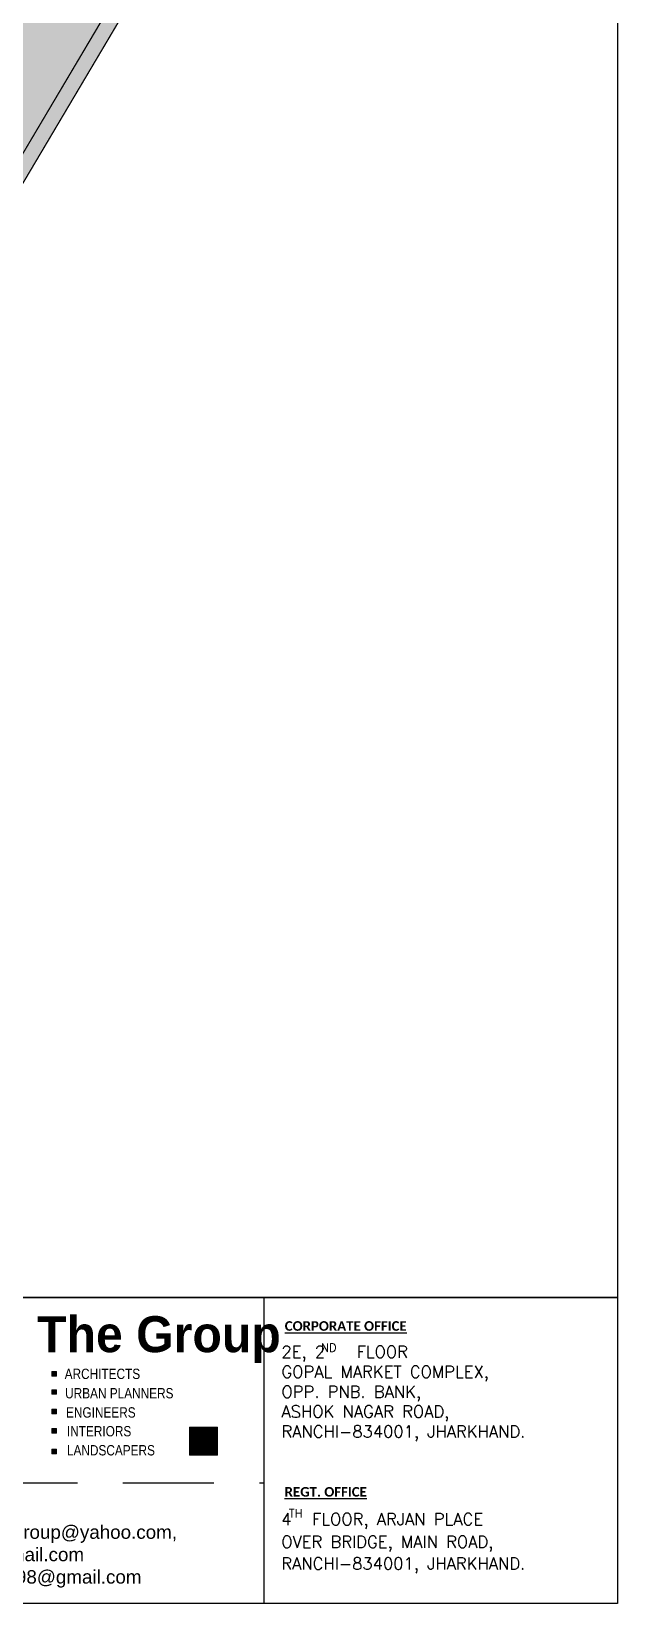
# Model space of a CAD drawing. Header units: inches. Extents: x -13956017 to 293115509, y -946740 to -305538.
# Drawn here: x 1210268 to 1210655, y -918232 to -917193 of the extents above; entities that cross this region are included whole.
import ezdxf

# ---------------------------------------------------------------- set-up
doc = ezdxf.new("R2010")
doc.units = ezdxf.units.IN
doc.header["$LTSCALE"] = 6
doc.linetypes.add('DASHED', pattern=[0.75, 0.5, -0.25])
for name, color, linetype, lineweight in [('plan', 7, 'Continuous', 5), ('W', 250, 'Continuous', 5), ('wall high', 7, 'Continuous', 30)]:
    doc.layers.add(name, color=color, linetype=linetype, lineweight=lineweight)
doc.layers.add('WAL', color=7, linetype='Continuous')
doc.styles.add('ARI', font='arial.ttf')
doc.styles.add('IQ', font='ARIALN.TTF')
doc.styles.add('ROMANS', font='romans.shx')

# ---------------------------------------------------------------- blocks, each defined once
blk = doc.blocks.new('gdsgdfgdf')
at = {"layer": 'WAL', "lineweight": 0}
h = blk.add_hatch(color=84, dxfattribs=at)
h.dxf.hatch_style = 1
h.paths.add_polyline_path([(471499.51, -182044.5), (471502.51, -182044.5), (471502.51, -182047.5), (471499.51, -182047.5)])
h = blk.add_hatch(color=1, dxfattribs=at)
h.dxf.hatch_style = 1
h.paths.add_polyline_path([(471502.51, -182044.5), (471505.51, -182044.5), (471505.51, -182047.5), (471502.51, -182047.5)])
h = blk.add_hatch(color=2, dxfattribs=at)
h.dxf.hatch_style = 1
h.paths.add_polyline_path([(471502.51, -182050.5), (471499.51, -182050.5), (471499.51, -182047.5), (471502.51, -182047.5)])
h = blk.add_hatch(color=5, dxfattribs=at)
h.dxf.hatch_style = 1
h.paths.add_polyline_path([(471505.51, -182047.5), (471502.51, -182047.5), (471502.51, -182050.5), (471505.51, -182050.5)])
at = {"layer": 'WAL', "color": 84, "lineweight": 0}
blk.add_lwpolyline([(471499.51, -182044.5), (471502.51, -182044.5), (471502.51, -182047.5), (471499.51, -182047.5)], close=True, dxfattribs=at)
at = {"layer": 'WAL', "color": 1, "lineweight": 0}
blk.add_lwpolyline([(471502.51, -182044.5), (471505.51, -182044.5), (471505.51, -182047.5), (471502.51, -182047.5)], close=True, dxfattribs=at)
at = {"layer": 'WAL', "color": 2, "lineweight": 0}
blk.add_lwpolyline([(471502.51, -182050.5), (471499.51, -182050.5), (471499.51, -182047.5), (471502.51, -182047.5)], close=True, dxfattribs=at)
at = {"layer": 'WAL', "color": 5, "lineweight": 0}
blk.add_lwpolyline([(471505.51, -182047.5), (471502.51, -182047.5), (471502.51, -182050.5), (471505.51, -182050.5)], close=True, dxfattribs=at)

msp = doc.modelspace()

# ---------------------------------------------------------------- hatches: boundary and pattern name
at = {"layer": 'W', "ltscale": 10}
h = msp.add_hatch(color=256, dxfattribs=at)
h.dxf.hatch_style = 1
h.paths.add_polyline_path([(1210425.3, -916904.9), (1210433.9, -916910), (1210507.3, -916786.2), (1210498.7, -916781.1)])
h.paths.add_polyline_path([(1209983, -917063), (1210162.1, -916760.6), (1210408.2, -916906.4), (1210413.3, -916897.8), (1210167.2, -916752), (1210177.3, -916734.9), (1210173, -916732.4), (1209978.7, -917060.5)])
h.paths.add_polyline_path([(1209953.7, -917720.5), (1209956.3, -917716.2), (1209989, -917735.5), (1210224, -917338.9), (1209924.6, -917161.5), (1209906.2, -917192.6), (1209901.9, -917190.1), (1209946.3, -917115), (1209950.6, -917117.6), (1209927.1, -917157.2), (1210226.5, -917334.6), (1210461.5, -916938), (1210428.8, -916918.6), (1210433.9, -916910), (1210475.2, -916934.5), (1209904.3, -917898.1), (1209863, -917873.6), (1209868.1, -917865), (1209900.8, -917884.4), (1209986.4, -917739.8)])
h.paths.add_polyline_path([(1209685.3, -917555.6), (1209869.5, -917244.6), (1209873.8, -917247.2), (1209689.6, -917558.2)])
h.paths.add_polyline_path([(1209602.7, -917506.7), (1209935.6, -917703.9), (1209933.1, -917708.2), (1209598.2, -917509.8)])
h.paths.add_polyline_path([(1209512.3, -917492.8), (1209598.2, -917509.8), (1209585.3, -917502.2), (1209513.2, -917487.9)])
h.paths.add_polyline_path([(1209407.2, -917466.8), (1209456.7, -917476.7), (1209455.7, -917481.6), (1209432, -917476.9), (1209363.8, -917829.1), (1209358.9, -917828.1), (1209427.1, -917475.9), (1209406.2, -917471.8)])
h.paths.add_polyline_path([(1209725.3, -917792.1), (1209730.4, -917783.5), (1209847.5, -917852.8), (1209842.4, -917861.4)])
h.paths.add_polyline_path([(1208914.8, -917567.8), (1208916.4, -917572.5), (1209282.5, -917447.2), (1209349.7, -917460.5), (1209350.7, -917455.6), (1209282.2, -917442.1), (1209190.1, -917473.6), (1209106.1, -917227.9), (1209101.3, -917229.6), (1209185.4, -917475.2)])
h.paths.add_polyline_path([(1208974, -917740.9), (1209102.8, -917696.8), (1209099.6, -917687.4), (1208970.8, -917731.4)])
h.paths.add_polyline_path([(1208648.6, -916864), (1208603.2, -916879.6), (1208905.9, -917764.2), (1208951.3, -917748.7), (1208948.1, -917739.2), (1208912.1, -917751.5), (1208857.7, -917592.6), (1208893.7, -917580.3), (1208892.1, -917575.5), (1208856.1, -917587.8), (1208735.7, -917235.9), (1208771.6, -917223.6), (1208770, -917218.8), (1208734.1, -917231.1), (1208615.9, -916885.8), (1208651.9, -916873.5)])
h.paths.add_polyline_path([(1208792.7, -917211.1), (1209063.3, -917118.5), (1209044.2, -917062.6), (1209048.9, -917061), (1209087.4, -917173.5), (1209082.7, -917175.1), (1209064.9, -917123.2), (1208794.3, -917215.8)])
h.paths.add_polyline_path([(1208671.3, -916856.3), (1208937.2, -916765.3), (1208930.1, -916744.4), (1208939.5, -916741.2), (1209030.3, -917006.5), (1209025.6, -917008.2), (1208945.2, -916773.1), (1208674.6, -916865.7)])
h.paths.add_polyline_path([(1208560.4, -916606.1), (1208569.8, -916602.9), (1208658.1, -916860.8), (1208648.6, -916864)])
at = {"layer": 'WAL', "lineweight": 9, "ltscale": 100, "true_color": 0x8c8c81}
h = msp.add_hatch(color=252, dxfattribs=at)
h.dxf.hatch_style = 1
h.paths.add_polyline_path([(1209927.1, -917157.2), (1209950.6, -917117.6), (1209946.3, -917115), (1209978.7, -917060.5), (1209983, -917063), (1210162.1, -916760.6), (1210408.2, -916906.4), (1210401, -916918.5), (1210421.7, -916930.7), (1210428.8, -916918.6), (1210461.5, -916938), (1210226.5, -917334.6)])
at = {"layer": 'WAL', "lineweight": 0}
h = msp.add_hatch(color=84, dxfattribs=at)
h.dxf.hatch_style = 1
h.paths.add_polyline_path([(1210285, -918081.5), (1210282, -918081.5), (1210282, -918078.4), (1210285, -918078.4)])
h = msp.add_hatch(color=1, dxfattribs=at)
h.dxf.hatch_style = 1
h.paths.add_polyline_path([(1210285, -918093.4), (1210282, -918093.4), (1210282, -918090.4), (1210285, -918090.4)])
h = msp.add_hatch(color=5, dxfattribs=at)
h.dxf.hatch_style = 1
h.paths.add_polyline_path([(1210285, -918106.3), (1210282, -918106.3), (1210282, -918103.2), (1210285, -918103.2)])
at = {"layer": 'WAL', "lineweight": 0, "true_color": 0xe0e000}
h = msp.add_hatch(color=52, dxfattribs=at)
h.dxf.hatch_style = 1
h.paths.add_polyline_path([(1210285, -918119.1), (1210282, -918119.1), (1210282, -918116.1), (1210285, -918116.1)])
at = {"layer": 'WAL', "lineweight": 30}
h = msp.add_hatch(color=7, dxfattribs=at)
h.dxf.hatch_style = 1
h.paths.add_polyline_path([(1210285, -918132.8), (1210282, -918132.8), (1210282, -918129.7), (1210285, -918129.7)])

# ---------------------------------------------------------------- linework, layer by layer
at = {"layer": 'plan', "ltscale": 0.6}
msp.add_line((1209823.3, -918029.5), (1210655.4, -918029.5), dxfattribs=at)
at = {"layer": 'W', "ltscale": 10}
for p, q in [((1210475.2, -916934.5, 3969.1), (1209904.3, -917898.1, 3969.1)), ((1210461.5, -916938, 3969.1), (1210226.5, -917334.6, 3969.1))]:
    msp.add_line(p, q, dxfattribs=at)
at = {"layer": 'W', "ltscale": 10, "elevation": 3969.1}
msp.add_lwpolyline([(1209953.7, -917720.5), (1209956.3, -917716.2), (1209989, -917735.5), (1210224, -917338.9), (1209924.6, -917161.5), (1209906.2, -917192.6), (1209901.9, -917190.1), (1209946.3, -917115), (1209950.6, -917117.6), (1209927.1, -917157.2), (1210226.5, -917334.6), (1210461.5, -916938), (1210428.8, -916918.6), (1210433.9, -916910), (1210475.2, -916934.5), (1209904.3, -917898.1), (1209863, -917873.6), (1209868.1, -917865), (1209900.8, -917884.4), (1209986.4, -917739.8)], close=True, dxfattribs=at)
at = {"layer": 'WAL', "color": 84, "lineweight": 0}
msp.add_lwpolyline([(1210285, -918081.5), (1210282, -918081.5), (1210282, -918078.4), (1210285, -918078.4)], close=True, dxfattribs=at)
at = {"layer": 'WAL', "color": 1, "lineweight": 0}
msp.add_lwpolyline([(1210285, -918093.4), (1210282, -918093.4), (1210282, -918090.4), (1210285, -918090.4)], close=True, dxfattribs=at)
at = {"layer": 'WAL', "color": 5, "lineweight": 0}
msp.add_lwpolyline([(1210285, -918106.3), (1210282, -918106.3), (1210282, -918103.2), (1210285, -918103.2)], close=True, dxfattribs=at)
at = {"layer": 'WAL', "color": 52, "lineweight": 0, "true_color": 0xe0e000}
msp.add_lwpolyline([(1210285, -918119.1), (1210282, -918119.1), (1210282, -918116.1), (1210285, -918116.1)], close=True, dxfattribs=at)
at = {"layer": 'WAL', "lineweight": 20}
msp.add_lwpolyline([(1210285, -918132.8), (1210282, -918132.8), (1210282, -918129.7), (1210285, -918129.7)], close=True, dxfattribs=at)
at = {"layer": 'wall high', "linetype": 'DASHED', "lineweight": 25, "ltscale": 20}
msp.add_line((1210148.9, -918151.9), (1210422, -918151.9), dxfattribs=at)
at = {"layer": 'wall high', "lineweight": 25}
for points in [[(1208349.5, -915474.2), (1210655.4, -915474.2), (1210655.4, -918029.5), (1208349.5, -918029.5)], [(1210148.9, -918029.5), (1210655.4, -918029.5), (1210655.4, -918231.7), (1210148.9, -918231.7)], [(1210422, -918029.5), (1210655.4, -918029.5), (1210655.4, -918231.7), (1210422, -918231.7)]]:
    msp.add_lwpolyline(points, close=True, dxfattribs=at)

# ---------------------------------------------------------------- block references
at = {"layer": 'WAL', "color": 1, "lineweight": 30, "xscale": 3.07597593396653, "yscale": 3.07597593396653, "zscale": 3.07597593396653}
msp.add_blockref('gdsgdfgdf', (-239948.3, -358150.6), dxfattribs=at)

# ---------------------------------------------------------------- texts
at = {"layer": 'WAL', "style": 'ROMANS'}
for s, height, p in [('2E, 2', 7.91, (1210433.5, -918069.3)), ('ND', 5.54, (1210459.6, -918065.3)), (' FLOOR', 7.91, (1210477.7, -918069.3)), ('GOPAL MARKET COMPLEX,', 7.909, (1210433.5, -918082.5)), ('OPP. PNB. BANK,', 7.909, (1210433.5, -918095.7)), ('ASHOK NAGAR ROAD,', 7.909, (1210433.5, -918108.8)), ('RANCHI-834001, JHARKHAND.', 7.909, (1210433.5, -918122)), ('TH', 5.54, (1210438.4, -918174.9)), ('4', 7.91, (1210433.4, -918179.9)), (' FLOOR, ARJAN PLACE', 7.909, (1210448.3, -918179.9)), ('OVER BRIDGE, MAIN ROAD,', 7.909, (1210433.4, -918194.9)), ('RANCHI-834001, JHARKHAND.', 7.909, (1210433.4, -918209.2))]:
    msp.add_text(s, height=height, dxfattribs=at).set_placement(p)
at = {"layer": 'WAL', "lineweight": 30}
for s, height, style, p in [('ARCHITECTS', 6.81, 'IQ', (1210290.4, -918083.3)), ('URBAN PLANNERS', 6.811, 'IQ', (1210290.7, -918096.1)), ('ENGINEERS', 6.81, 'IQ', (1210291.3, -918108.8)), ('INTERIORS', 6.81, 'IQ', (1210291.9, -918121.2)), ('LANDSCAPERS', 6.811, 'IQ', (1210291.9, -918133.8)), ('    dharmendra_thegroup@yahoo.com,', 8.876, 'ARI', (1210151.4, -918188.9)), ('    sunjay.sanju@gmail.com', 8.876, 'ARI', (1210151.4, -918203.7)), ('    thegroup.archi1998@gmail.com', 8.876, 'ARI', (1210151.4, -918218.5))]:
    msp.add_text(s, height=height, dxfattribs=dict(at, style=style)).set_placement(p)
at = {"layer": 'WAL', "lineweight": 30, "insert": (1210272.2, -918041.8), "char_height": 23.794, "attachment_point": 1, "style": 'ARI'}
msp.add_mtext_dynamic_manual_height_columns('{\\fCityBlueprint|b1|i0|c2|p2;The Group}', width=4454.213, gutter_width=15, heights=[0], dxfattribs=at)
at = {"layer": 'WAL', "char_height": 6.337, "attachment_point": 1, "style": 'ARI'}
for s, insert in [('{\\fCandara|b1|i0|c0|p34;\\LCORPORATE OFFICE}', (1210435.7, -918045.1)), ('{\\fCandara|b1|i0|c0|p34;\\LREGT. OFFICE}', (1210435.6, -918154.7))]:
    msp.add_mtext_dynamic_manual_height_columns(s, width=175.644, gutter_width=15, heights=[0], dxfattribs=dict(at, insert=insert))

doc.saveas('drawing.dxf')
